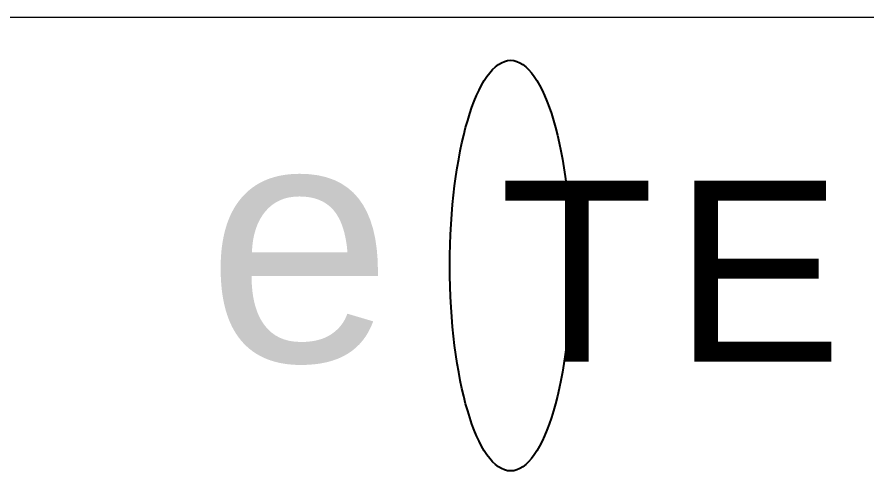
# Model space of a CAD drawing. Header units: millimetres. Extents: x 0 to 232280, y -26939 to 23794.
# Drawn here: x 84679 to 85564, y -24143 to -23670 of the extents above; entities that cross this region are included whole.
import ezdxf

# ---------------------------------------------------------------- set-up
doc = ezdxf.new("R2010")
doc.units = ezdxf.units.MM
doc.header["$LTSCALE"] = 30
doc.layers.add('border', color=130, linetype='Continuous')
doc.styles.add('USER1', font='swiss.ttf', dxfattribs={"width": 0.8, "height": 5})

# ---------------------------------------------------------------- blocks, each defined once
blk = doc.blocks.new('etc')
at = {"color": 3}
blk.add_ellipse((25.309, -6.183), major_axis=(0, 5.343), ratio=0.29564, dxfattribs=at)
at = {"color": 6, "style": 'USER1'}
for s, height, p in [('e', 6.247, (17.392, -8.679)), ('T', 4.704, (25.028, -8.679)), ('E', 4.704, (29.553, -8.679))]:
    blk.add_text(s, height=height, dxfattribs=at).set_placement(p)
blk = doc.blocks.new('TITLE')
at = {"layer": 'border', "color": 7, "linetype": 'Continuous', "lineweight": 0}
blk.add_line((699.671, 81.726), (823.671, 81.726), dxfattribs=at)
blk.add_blockref('etc', (717.479, 81.439))

msp = doc.modelspace()

# ---------------------------------------------------------------- block references
at = {"linetype": 'ByBlock', "xscale": 39.99999999599994, "yscale": 39.99999999599994, "zscale": 39.99999999599994}
msp.add_blockref('TITLE', (55481.35, -26939.4), dxfattribs=at)

doc.saveas('drawing.dxf')
